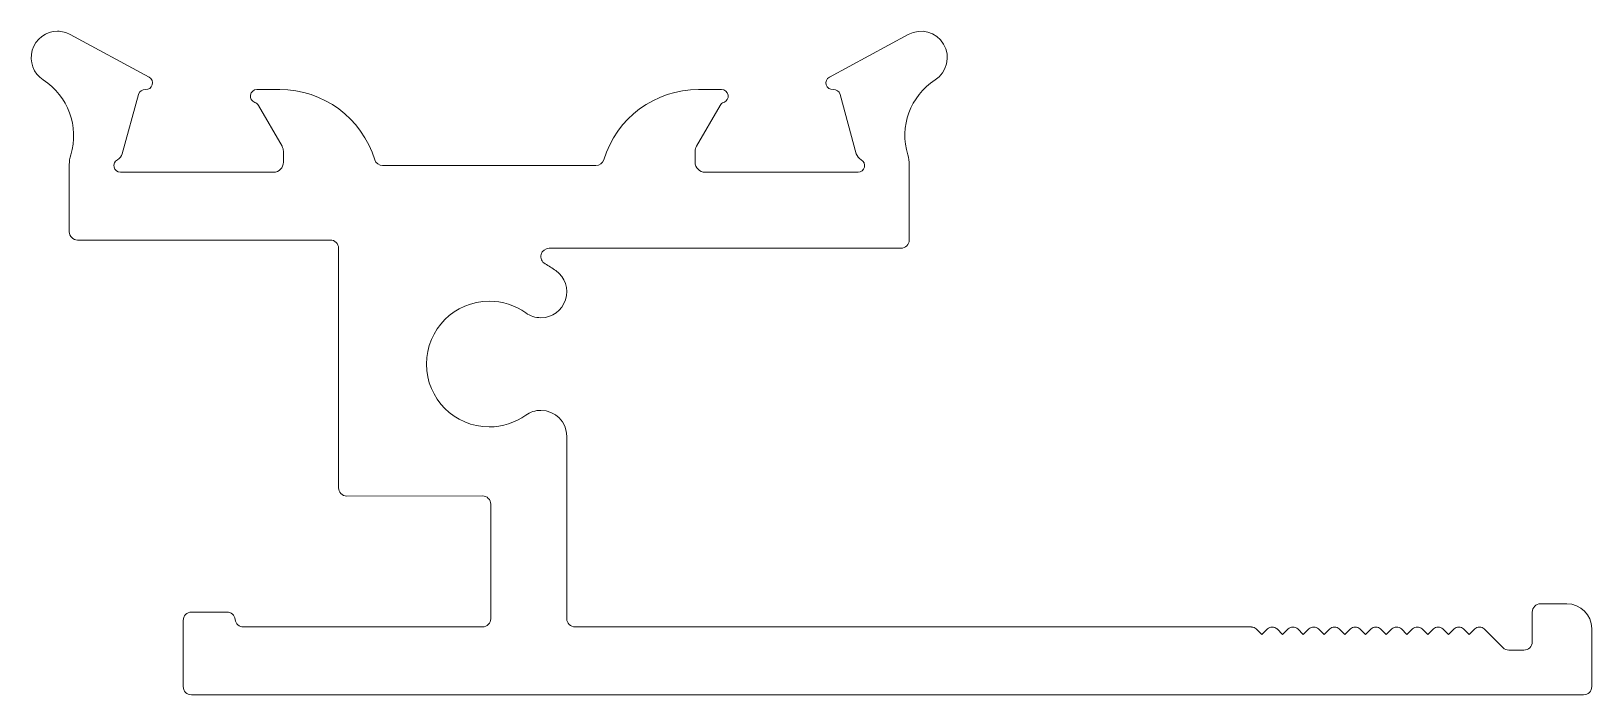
# Model space of a CAD drawing. Header units: inches. Extents: x -21.1 to 26.1, y 0 to 20.
import ezdxf

# ---------------------------------------------------------------- set-up
doc = ezdxf.new("R2010")
doc.units = ezdxf.units.IN
doc.header["$MEASUREMENT"] = 0
doc.layers.add('CLIP', color=7, linetype='Continuous')

msp = doc.modelspace()

# ---------------------------------------------------------------- linework, layer by layer
at = {"layer": 'CLIP', "color": 7, "linetype": 'Continuous', "lineweight": 0}
for p, q in [((-17.56, 18.639), (-19.944, 19.93)), ((5.397, 19.93), (3.013, 18.639)), ((-18.373, 16.323), (-17.88, 18.117)), ((-13.606, 18.263), (-14.298, 18.263)), ((-0.248, 18.263), (-0.941, 18.263)), ((3.334, 18.117), (3.827, 16.323)), ((-14.253, 17.784), (-13.539, 16.547)), ((-1.008, 16.547), (-0.294, 17.784)), ((-13.498, 16.397), (-13.498, 16.063)), ((-1.048, 16.063), (-1.048, 16.397)), ((-19.973, 15.994), (-19.973, 13.963)), ((-13.798, 15.763), (-18.425, 15.763)), ((-4.049, 15.963), (-10.497, 15.963)), ((3.878, 15.763), (-0.748, 15.763)), ((5.427, 13.713), (5.427, 15.994)), ((-19.723, 13.713), (-12.081, 13.713)), ((-11.831, 13.463), (-11.831, 10.344)), ((-5.463, 13.463), (5.177, 13.463)), ((-11.831, 10.344), (-11.831, 6.223)), ((-4.928, 2.263), (-4.928, 7.778)), ((-11.581, 5.973), (-7.478, 5.975)), ((-7.228, 5.725), (-7.228, 2.263)), ((-15.208, 2.463), (-16.279, 2.463)), ((24.268, 2.463), (24.268, 1.563)), ((25.318, 2.713), (24.518, 2.713)), ((-16.529, 2.213), (-16.529, 0.213)), ((-7.478, 2.013), (-14.704, 2.013)), ((15.778, 2.013), (-4.678, 2.013)), ((16.091, 1.783), (15.922, 1.953)), ((16.261, 1.953), (16.091, 1.783)), ((16.718, 1.783), (16.549, 1.953)), ((16.888, 1.953), (16.718, 1.783)), ((17.345, 1.783), (17.176, 1.953)), ((17.515, 1.953), (17.345, 1.783)), ((17.972, 1.783), (17.802, 1.953)), ((18.142, 1.953), (17.972, 1.783)), ((18.599, 1.783), (18.429, 1.953)), ((18.769, 1.953), (18.599, 1.783)), ((19.226, 1.783), (19.056, 1.953)), ((19.396, 1.953), (19.226, 1.783)), ((19.853, 1.783), (19.683, 1.953)), ((20.023, 1.953), (19.853, 1.783)), ((20.48, 1.783), (20.31, 1.953)), ((20.65, 1.953), (20.48, 1.783)), ((21.107, 1.783), (20.937, 1.953)), ((21.277, 1.953), (21.107, 1.783)), ((21.734, 1.783), (21.564, 1.953)), ((21.903, 1.953), (21.734, 1.783)), ((22.361, 1.783), (22.191, 1.953)), ((22.53, 1.953), (22.361, 1.783)), ((23.385, 1.386), (22.818, 1.953)), ((26.068, 0.213), (26.068, 1.963)), ((24.018, 1.313), (23.562, 1.313)), ((-16.279, -0.037), (25.818, -0.037))]:
    msp.add_line(p, q, dxfattribs=at)
for centre, radius, start, end in [((-20.325, 19.226), 0.8, 90, 237.1938), ((-20.325, 19.226), 0.8, 61.5636, 90), ((5.778, 19.226), 0.8, 302.8062, 118.4364), ((-21.842, 16.873), 2, 342.9711, 57.1938), ((-17.655, 18.463), 0.2, 265.3109, 61.5636), ((3.108, 18.463), 0.2, 118.4364, 274.6891), ((7.295, 16.873), 2, 122.8062, 197.0289), ((-17.688, 18.064), 0.2, 85.3109, 164.6426), ((-14.298, 18.063), 0.2, 90, 251.4096), ((-13.606, 15.263), 3, 16.9962, 89.9999), ((-0.941, 15.263), 3, 90.0001, 163.0038), ((-0.248, 18.063), 0.2, 288.5904, 90), ((3.141, 18.064), 0.2, 15.3574, 94.6891), ((-14.426, 17.684), 0.2, 30, 71.4096), ((-0.121, 17.684), 0.2, 108.5904, 150), ((-13.798, 16.397), 0.3, 360, 30), ((-0.748, 16.397), 0.3, 150, 180), ((-18.973, 15.994), 1, 162.9711, 180), ((-18.425, 15.963), 0.2, 118.399, 270), ((-18.662, 16.403), 0.3, 298.399, 344.6426), ((-13.798, 16.063), 0.3, 270, 0), ((-10.497, 16.213), 0.25, 196.9962, 270), ((-4.049, 16.213), 0.25, 270, 343.0038), ((-0.748, 16.063), 0.3, 180, 270), ((4.116, 16.403), 0.3, 195.3574, 241.601), ((3.878, 15.963), 0.2, 270, 61.601), ((4.427, 15.994), 1, 0, 17.0289), ((-19.723, 13.963), 0.25, 180, 270), ((-12.081, 13.463), 0.25, 0, 90), ((5.177, 13.713), 0.25, 270, 360), ((-5.463, 13.213), 0.25, 90, 240.8863), ((-5.713, 12.148), 0.785, 270, 54.4669), ((-7.273, 9.963), 3.47, 54.4669, 60.8863), ((-7.273, 9.963), 1.9, 90, 270), ((-7.273, 9.963), 1.9, 54.4669, 90), ((-5.713, 12.148), 0.785, 234.4669, 270), ((-5.713, 7.778), 0.785, 90, 125.5331), ((-5.713, 7.778), 0.785, 0, 90), ((-7.273, 9.963), 1.9, 270, 305.5331), ((-11.581, 6.223), 0.25, 179.9808, 270.019), ((-7.478, 5.725), 0.25, 360, 90.019), ((-16.279, 2.213), 0.25, 90, 180), ((-15.208, 2.209), 0.254, 6.5564, 90), ((24.518, 2.463), 0.25, 90, 180), ((25.318, 1.963), 0.75, 0, 90), ((-14.704, 2.267), 0.254, 186.5564, 270), ((-7.478, 2.263), 0.25, 270, 0), ((-4.678, 2.263), 0.25, 180, 270), ((15.778, 1.809), 0.203, 45, 90), ((16.405, 1.809), 0.203, 90, 135), ((16.405, 1.809), 0.203, 45, 90), ((17.032, 1.809), 0.203, 90, 135), ((17.032, 1.809), 0.203, 45, 90), ((17.659, 1.809), 0.203, 90, 135), ((17.659, 1.809), 0.203, 45, 90), ((18.286, 1.809), 0.203, 90, 135), ((18.286, 1.809), 0.203, 45, 90), ((18.913, 1.809), 0.203, 90, 135), ((18.913, 1.809), 0.203, 45, 90), ((19.539, 1.809), 0.203, 90, 135), ((19.539, 1.809), 0.203, 45, 90), ((20.166, 1.809), 0.203, 90, 135), ((20.166, 1.809), 0.203, 45, 90), ((20.793, 1.809), 0.203, 90, 135), ((20.793, 1.809), 0.203, 45, 90), ((21.42, 1.809), 0.203, 90, 135), ((21.42, 1.809), 0.203, 45, 90), ((22.047, 1.809), 0.203, 90, 135), ((22.047, 1.809), 0.203, 45, 90), ((22.674, 1.809), 0.203, 90, 135), ((22.674, 1.809), 0.203, 45, 90), ((24.018, 1.563), 0.25, 270, 0), ((23.562, 1.563), 0.25, 225, 270), ((-16.279, 0.213), 0.25, 180, 270), ((25.818, 0.213), 0.25, 270, 0)]:
    msp.add_arc(centre, radius, start, end, dxfattribs=at)

doc.saveas('drawing.dxf')
